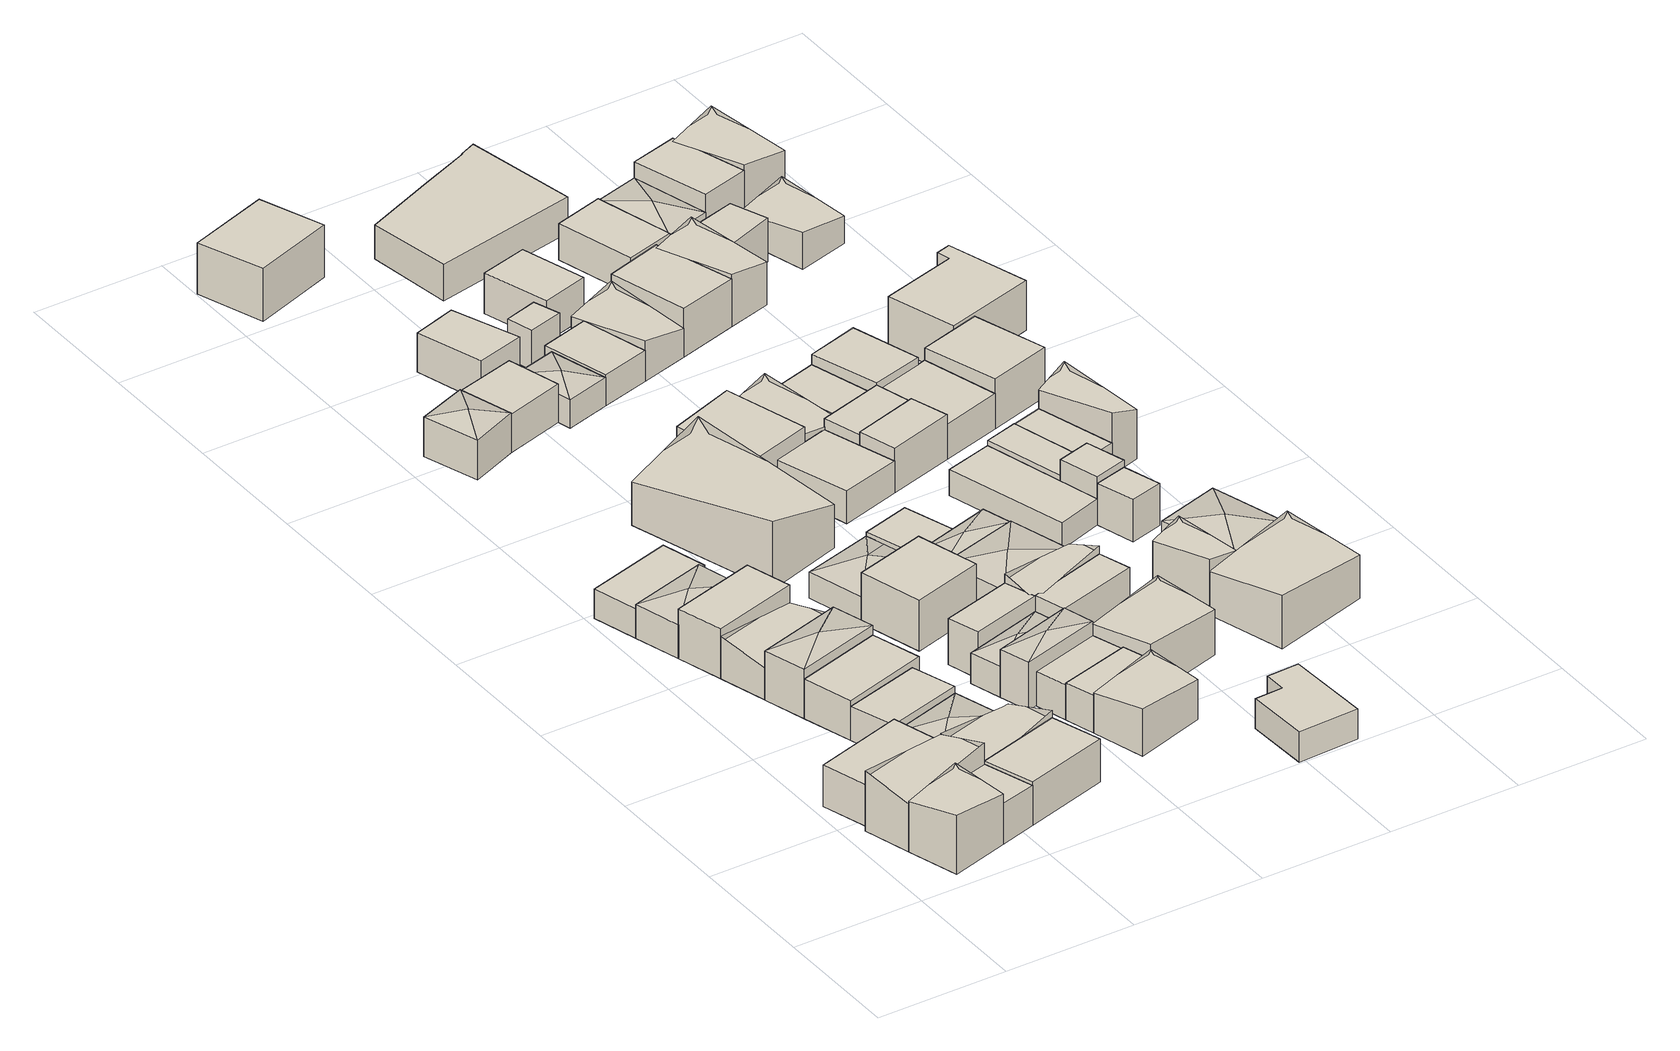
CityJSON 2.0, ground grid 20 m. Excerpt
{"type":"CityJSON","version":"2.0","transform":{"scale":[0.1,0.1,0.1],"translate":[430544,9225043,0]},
"CityObjects":{
"building1":{"type":"Building","attributes":{"Building Type":"Residential","Roof Shape":"gable","Roof Material":"Concrete Glazed Tile","Roof Material Code":1,"Roof Direction":"southwest","Building Height":7.9,"Roof Slope":34.1,"Footprint Area":77.27,"Solar PV Capacity Low":9.67,"Solar PV Capacity High":12.71,"Solar Annual Energy Low":13950,"Solar Annual Energy High":18385,"Suitable PV Area":57.76},"geometry":[{"type":"MultiSurface","lod":"2.2","boundaries":[[[0,1,2,3]],[[3,2,4,5]],[[2,1,6,4]],[[1,0,7,6]],[[0,3,5,7]],[[5,4,6,7]]]}]},
"building2":{"type":"Building","attributes":{"Building Type":"Residential","Roof Shape":"gable","Roof Material":"Asbestos Sheet","Roof Material Code":4,"Roof Direction":"southwest","Building Height":7.53,"Roof Slope":26.7,"Footprint Area":112.82,"Solar PV Capacity Low":14.13,"Solar PV Capacity High":18.55,"Solar Annual Energy Low":20370,"Solar Annual Energy High":26845,"Suitable PV Area":84.34},"geometry":[{"type":"MultiSurface","lod":"2.2","boundaries":[[[8,9,1,10]],[[10,1,11,12]],[[1,9,13,11]],[[9,8,14,13]],[[8,10,12,14]],[[12,11,13,14]]]}]},
"building3":{"type":"Building","attributes":{"Building Type":"Residential","Roof Shape":"flat","Roof Material":"Concrete Glazed Tile","Roof Material Code":1,"Roof Direction":"southwest","Building Height":6.53,"Roof Slope":14,"Footprint Area":114.09,"Solar PV Capacity Low":14.28,"Solar PV Capacity High":18.76,"Solar Annual Energy Low":20598,"Solar Annual Energy High":27147,"Suitable PV Area":85.28},"geometry":[{"type":"MultiSurface","lod":"2.2","boundaries":[[[8,15,16,17,18,19]],[[19,18,20,21]],[[18,17,22,20]],[[17,16,23,22]],[[16,15,24,23]],[[15,8,25,24]],[[8,19,21,25]],[[21,20,22,23,24,25]]]}]},
"building4":{"type":"Building","attributes":{"Building Type":"Residential","Roof Shape":"shed","Roof Material":"Concrete Glazed Tile","Roof Material Code":1,"Roof Direction":"southwest","Building Height":6.13,"Roof Slope":16,"Footprint Area":47.72,"Solar PV Capacity Low":5.97,"Solar PV Capacity High":7.85,"Solar Annual Energy Low":8615,"Solar Annual Energy High":11354,"Suitable PV Area":35.67},"geometry":[{"type":"MultiSurface","lod":"2.2","boundaries":[[[10,0,3,26]],[[26,3,27,28]],[[3,0,29,27]],[[0,10,30,29]],[[10,26,28,30]],[[28,27,29,30]]]}]},
"building5":{"type":"Building","attributes":{"Building Type":"Residential","Roof Shape":"hip","Roof Material":"Concrete Glazed Tile","Roof Material Code":1,"Roof Direction":"southwest","Building Height":4.42,"Roof Slope":23.8,"Footprint Area":98.95,"Solar PV Capacity Low":12.39,"Solar PV Capacity High":16.27,"Solar Annual Energy Low":17865,"Solar Annual Energy High":23545,"Suitable PV Area":73.97},"geometry":[{"type":"MultiSurface","lod":"2.2","boundaries":[[[31,16,8,32]],[[32,8,33,34]],[[8,16,35,33]],[[16,31,36,35]],[[31,32,34,36]],[[34,33,37]],[[33,35,37]],[[35,36,37]],[[36,34,37]]]}]},
"building6":{"type":"Building","attributes":{"Building Type":"Residential","Roof Shape":"shed","Roof Material":"Concrete Glazed Tile","Roof Material Code":1,"Roof Direction":"southwest","Building Height":5.22,"Roof Slope":13.8,"Footprint Area":90.07,"Solar PV Capacity Low":11.28,"Solar PV Capacity High":14.81,"Solar Annual Energy Low":16262,"Solar Annual Energy High":21432,"Suitable PV Area":67.33},"geometry":[{"type":"MultiSurface","lod":"2.2","boundaries":[[[38,39,40,41]],[[41,40,42,43]],[[40,39,44,42]],[[39,38,45,44]],[[38,41,43,45]],[[43,42,44,45]]]}]},
"building7":{"type":"Building","attributes":{"Building Type":"Residential","Roof Shape":"shed","Roof Material":"Concrete Glazed Tile","Roof Material Code":1,"Roof Direction":"southwest","Building Height":6.49,"Roof Slope":14.6,"Footprint Area":112.79,"Solar PV Capacity Low":14.12,"Solar PV Capacity High":18.55,"Solar Annual Energy Low":20363,"Solar Annual Energy High":26837,"Suitable PV Area":84.31},"geometry":[{"type":"MultiSurface","lod":"2.2","boundaries":[[[46,10,26,47]],[[47,26,48,49]],[[26,10,50,48]],[[10,46,51,50]],[[46,47,49,51]],[[49,48,50,51]]]}]},
"building8":{"type":"Building","attributes":{"Building Type":"Residential","Roof Shape":"gable","Roof Material":"Concrete Glazed Tile","Roof Material Code":1,"Roof Direction":"southwest","Building Height":5.32,"Roof Slope":33.9,"Footprint Area":102.26,"Solar PV Capacity Low":12.8,"Solar PV Capacity High":16.82,"Solar Annual Energy Low":18463,"Solar Annual Energy High":24333,"Suitable PV Area":76.44},"geometry":[{"type":"MultiSurface","lod":"2.2","boundaries":[[[10,46,52,32,8]],[[8,32,53,54]],[[32,52,55,53]],[[52,46,56,55]],[[46,10,57,56]],[[10,8,54,57]],[[54,53,55,56,57]]]}]},
"building9":{"type":"Building","attributes":{"Building Type":"Residential","Roof Shape":"hip","Roof Material":"Concrete Glazed Tile","Roof Material Code":1,"Roof Direction":"southwest","Building Height":5.32,"Roof Slope":29.3,"Footprint Area":92.13,"Solar PV Capacity Low":11.53,"Solar PV Capacity High":15.15,"Solar Annual Energy Low":16633,"Solar Annual Energy High":21921,"Suitable PV Area":68.86},"geometry":[{"type":"MultiSurface","lod":"2.2","boundaries":[[[58,59,60,61]],[[61,60,62,63]],[[60,59,64,62]],[[59,58,65,64]],[[58,61,63,65]],[[63,62,66]],[[62,64,66]],[[64,65,66]],[[65,63,66]]]}]},
"building10":{"type":"Building","attributes":{"Building Type":"Residential","Roof Shape":"flat","Roof Material":"Concrete Glazed Tile","Roof Material Code":1,"Roof Direction":"southwest","Building Height":6.17,"Roof Slope":5.5,"Footprint Area":109,"Solar PV Capacity Low":13.65,"Solar PV Capacity High":17.93,"Solar Annual Energy Low":19680,"Solar Annual Energy High":25936,"Suitable PV Area":81.48},"geometry":[{"type":"MultiSurface","lod":"2.2","boundaries":[[[67,68,40,69]],[[69,40,70,71]],[[40,68,72,70]],[[68,67,73,72]],[[67,69,71,73]],[[71,70,72,73]]]}]},
"building11":{"type":"Building","attributes":{"Building Type":"Residential","Roof Shape":"hip","Roof Material":"Concrete Glazed Tile","Roof Material Code":1,"Roof Direction":"southwest","Building Height":7.71,"Roof Slope":28.9,"Footprint Area":91.76,"Solar PV Capacity Low":11.49,"Solar PV Capacity High":15.09,"Solar Annual Energy Low":16567,"Solar Annual Energy High":21834,"Suitable PV Area":68.59},"geometry":[{"type":"MultiSurface","lod":"2.2","boundaries":[[[74,75,68,67]],[[67,68,76,77]],[[68,75,78,76]],[[75,74,79,78]],[[74,67,77,79]],[[77,76,80]],[[76,78,80]],[[78,79,80]],[[79,77,80]]]}]},
"building12":{"type":"Building","attributes":{"Building Type":"Residential","Roof Shape":"gable","Roof Material":"Concrete Glazed Tile","Roof Material Code":1,"Roof Direction":"southwest","Building Height":5.03,"Roof Slope":25.4,"Footprint Area":106.01,"Solar PV Capacity Low":13.27,"Solar PV Capacity High":17.43,"Solar Annual Energy Low":19139,"Solar Annual Energy High":25224,"Suitable PV Area":79.24},"geometry":[{"type":"MultiSurface","lod":"2.2","boundaries":[[[81,82,83,84]],[[84,83,85,86]],[[83,82,87,85]],[[82,81,88,87]],[[81,84,86,88]],[[86,85,87,88]]]}]},
"building13":{"type":"Building","attributes":{"Building Type":"Residential","Roof Shape":"flat","Roof Material":"Concrete Glazed Tile","Roof Material Code":1,"Roof Direction":"southwest","Building Height":7.77,"Roof Slope":6.1,"Footprint Area":99.64,"Solar PV Capacity Low":12.48,"Solar PV Capacity High":16.39,"Solar Annual Energy Low":17990,"Solar Annual Energy High":23709,"Suitable PV Area":74.48},"geometry":[{"type":"MultiSurface","lod":"2.2","boundaries":[[[81,89,60,82]],[[82,60,90,91]],[[60,89,92,90]],[[89,81,93,92]],[[81,82,91,93]],[[91,90,92,93]]]}]},
"building14":{"type":"Building","attributes":{"Building Type":"Residential","Roof Shape":"flat","Roof Material":"Concrete Glazed Tile","Roof Material Code":1,"Roof Direction":"southwest","Building Height":4.6,"Roof Slope":10.1,"Footprint Area":98.03,"Solar PV Capacity Low":12.27,"Solar PV Capacity High":16.12,"Solar Annual Energy Low":17699,"Solar Annual Energy High":23326,"Suitable PV Area":73.28},"geometry":[{"type":"MultiSurface","lod":"2.2","boundaries":[[[94,95,96,59]],[[59,96,97,98]],[[96,95,99,97]],[[95,94,100,99]],[[94,59,98,100]],[[98,97,99,100]]]}]},
"building15":{"type":"Building","attributes":{"Building Type":"Residential","Roof Shape":"hip","Roof Material":"Concrete Glazed Tile","Roof Material Code":1,"Roof Direction":"southwest","Building Height":6.16,"Roof Slope":25.4,"Footprint Area":69.12,"Solar PV Capacity Low":8.65,"Solar PV Capacity High":11.37,"Solar Annual Energy Low":12479,"Solar Annual Energy High":16446,"Suitable PV Area":51.66},"geometry":[{"type":"MultiSurface","lod":"2.2","boundaries":[[[101,102,103,104]],[[104,103,105,106]],[[103,102,107,105]],[[102,101,108,107]],[[101,104,106,108]],[[106,105,109]],[[105,107,109]],[[107,108,109]],[[108,106,109]]]}]},
"building16":{"type":"Building","attributes":{"Building Type":"Residential","Roof Shape":"hip","Roof Material":"Concrete Glazed Tile","Roof Material Code":1,"Roof Direction":"southwest","Building Height":7.52,"Roof Slope":22.9,"Footprint Area":62.82,"Solar PV Capacity Low":7.87,"Solar PV Capacity High":10.33,"Solar Annual Energy Low":11342,"Solar Annual Energy High":14948,"Suitable PV Area":46.96},"geometry":[{"type":"MultiSurface","lod":"2.2","boundaries":[[[110,111,112,113]],[[113,112,114,115]],[[112,111,116,114]],[[111,110,117,116]],[[110,113,115,117]],[[115,114,118]],[[114,116,118]],[[116,117,118]],[[117,115,118]]]}]},
"building17":{"type":"Building","attributes":{"Building Type":"Residential","Roof Shape":"hip","Roof Material":"Concrete Glazed Tile","Roof Material Code":1,"Roof Direction":"southwest","Building Height":4.77,"Roof Slope":26.4,"Footprint Area":64.38,"Solar PV Capacity Low":8.06,"Solar PV Capacity High":10.59,"Solar Annual Energy Low":11623,"Solar Annual Energy High":15319,"Suitable PV Area":48.12},"geometry":[{"type":"MultiSurface","lod":"2.2","boundaries":[[[119,120,111,110]],[[110,111,121,122]],[[111,120,123,121]],[[120,119,124,123]],[[119,110,122,124]],[[122,121,125]],[[121,123,125]],[[123,124,125]],[[124,122,125]]]}]},
"building18":{"type":"Building","attributes":{"Building Type":"Residential","Roof Shape":"gable","Roof Material":"Concrete Glazed Tile","Roof Material Code":1,"Roof Direction":"southwest","Building Height":6.77,"Roof Slope":32,"Footprint Area":308.81,"Solar PV Capacity Low":38.67,"Solar PV Capacity High":50.78,"Solar Annual Energy Low":55754,"Solar Annual Energy High":73479,"Suitable PV Area":230.84},"geometry":[{"type":"MultiSurface","lod":"2.2","boundaries":[[[126,127,128,129]],[[129,128,130,131]],[[128,127,132,130]],[[127,126,133,132]],[[126,129,131,133]],[[131,130,132,133]]]}]},
"building19":{"type":"Building","attributes":{"Building Type":"Residential","Roof Shape":"gable","Roof Material":"Concrete Glazed Tile","Roof Material Code":1,"Roof Direction":"southwest","Building Height":6.3,"Roof Slope":30.6,"Footprint Area":95.07,"Solar PV Capacity Low":11.9,"Solar PV Capacity High":15.63,"Solar Annual Energy Low":17164,"Solar Annual Energy High":22621,"Suitable PV Area":71.06},"geometry":[{"type":"MultiSurface","lod":"2.2","boundaries":[[[134,135,136,137]],[[137,136,138,139]],[[136,135,140,138]],[[135,134,141,140]],[[134,137,139,141]],[[139,138,140,141]]]}]},
"building20":{"type":"Building","attributes":{"Building Type":"Residential","Roof Shape":"shed","Roof Material":"Concrete Glazed Tile","Roof Material Code":1,"Roof Direction":"southwest","Building Height":5.73,"Roof Slope":14.6,"Footprint Area":53.56,"Solar PV Capacity Low":6.71,"Solar PV Capacity High":8.81,"Solar Annual Energy Low":9670,"Solar Annual Energy High":12745,"Suitable PV Area":40.04},"geometry":[{"type":"MultiSurface","lod":"2.2","boundaries":[[[142,143,135,134]],[[134,135,144,145]],[[135,143,146,144]],[[143,142,147,146]],[[142,134,145,147]],[[145,144,146,147]]]}]},
"building21":{"type":"Building","attributes":{"Building Type":"Residential","Roof Shape":"shed","Roof Material":"Concrete Glazed Tile","Roof Material Code":1,"Roof Direction":"southwest","Building Height":5.32,"Roof Slope":13.6,"Footprint Area":59.29,"Solar PV Capacity Low":7.42,"Solar PV Capacity High":9.75,"Solar Annual Energy Low":10705,"Solar Annual Energy High":14108,"Suitable PV Area":44.32},"geometry":[{"type":"MultiSurface","lod":"2.2","boundaries":[[[113,148,143,142]],[[142,143,149,150]],[[143,148,151,149]],[[148,113,152,151]],[[113,142,150,152]],[[150,149,151,152]]]}]},
"building22":{"type":"Building","attributes":{"Building Type":"Residential","Roof Shape":"shed","Roof Material":"Concrete Glazed Tile","Roof Material Code":1,"Roof Direction":"southwest","Building Height":7.07,"Roof Slope":18,"Footprint Area":58.71,"Solar PV Capacity Low":7.35,"Solar PV Capacity High":9.66,"Solar Annual Energy Low":10600,"Solar Annual Energy High":13970,"Suitable PV Area":43.89},"geometry":[{"type":"MultiSurface","lod":"2.2","boundaries":[[[119,153,154,155]],[[155,154,156,157]],[[154,153,158,156]],[[153,119,159,158]],[[119,155,157,159]],[[157,156,158,159]]]}]},
"building23":{"type":"Building","attributes":{"Building Type":"Residential","Roof Shape":"flat","Roof Material":"Concrete Glazed Tile","Roof Material Code":1,"Roof Direction":"southwest","Building Height":7.92,"Roof Slope":14.5,"Footprint Area":114.4,"Solar PV Capacity Low":14.32,"Solar PV Capacity High":18.81,"Solar Annual Energy Low":20654,"Solar Annual Energy High":27220,"Suitable PV Area":85.51},"geometry":[{"type":"MultiSurface","lod":"2.2","boundaries":[[[160,161,162,163]],[[163,162,164,165]],[[162,161,166,164]],[[161,160,167,166]],[[160,163,165,167]],[[165,164,166,167]]]}]},
"building24":{"type":"Building","attributes":{"Building Type":"Residential","Roof Shape":"hip","Roof Material":"Concrete Glazed Tile","Roof Material Code":1,"Roof Direction":"southwest","Building Height":4.1,"Roof Slope":25.5,"Footprint Area":101.68,"Solar PV Capacity Low":12.73,"Solar PV Capacity High":16.72,"Solar Annual Energy Low":18357,"Solar Annual Energy High":24193,"Suitable PV Area":76},"geometry":[{"type":"MultiSurface","lod":"2.2","boundaries":[[[168,169,170,161,160]],[[160,161,171,172]],[[161,170,173,171]],[[170,169,174,173]],[[169,168,175,174]],[[168,160,172,175]],[[172,171,176]],[[171,173,176]],[[173,174,176]],[[174,175,176]],[[175,172,176]]]}]},
"building25":{"type":"Building","attributes":{"Building Type":"Residential","Roof Shape":"flat","Roof Material":"Clay Tile Shingle","Roof Material Code":3,"Roof Direction":"southwest","Building Height":6.04,"Roof Slope":12.1,"Footprint Area":82.44,"Solar PV Capacity Low":10.32,"Solar PV Capacity High":13.56,"Solar Annual Energy Low":14884,"Solar Annual Energy High":19616,"Suitable PV Area":61.62},"geometry":[{"type":"MultiSurface","lod":"2.2","boundaries":[[[177,101,104,178]],[[178,104,179,180]],[[104,101,181,179]],[[101,177,182,181]],[[177,178,180,182]],[[180,179,181,182]]]}]},
"building26":{"type":"Building","attributes":{"Building Type":"Residential","Roof Shape":"shed","Roof Material":"Concrete Glazed Tile","Roof Material Code":1,"Roof Direction":"southwest","Building Height":7.86,"Roof Slope":16.1,"Footprint Area":142.01,"Solar PV Capacity Low":17.78,"Solar PV Capacity High":23.35,"Solar Annual Energy Low":25639,"Solar Annual Energy High":33790,"Suitable PV Area":106.15},"geometry":[{"type":"MultiSurface","lod":"2.2","boundaries":[[[183,184,185,186]],[[186,185,187,188]],[[185,184,189,187]],[[184,183,190,189]],[[183,186,188,190]],[[188,187,189,190]]]}]},
"building27":{"type":"Building","attributes":{"Building Type":"Residential","Roof Shape":"shed","Roof Material":"Concrete Glazed Tile","Roof Material Code":1,"Roof Direction":"southwest","Building Height":6.06,"Roof Slope":18.7,"Footprint Area":80.48,"Solar PV Capacity Low":10.08,"Solar PV Capacity High":13.23,"Solar Annual Energy Low":14530,"Solar Annual Energy High":19149,"Suitable PV Area":60.16},"geometry":[{"type":"MultiSurface","lod":"2.2","boundaries":[[[191,192,193,194]],[[194,193,195,196]],[[193,192,197,195]],[[192,191,198,197]],[[191,194,196,198]],[[196,195,197,198]]]}]},
"building28":{"type":"Building","attributes":{"Building Type":"Residential","Roof Shape":"hip","Roof Material":"Concrete Glazed Tile","Roof Material Code":1,"Roof Direction":"southwest","Building Height":4.38,"Roof Slope":24.8,"Footprint Area":65.78,"Solar PV Capacity Low":8.24,"Solar PV Capacity High":10.82,"Solar Annual Energy Low":11876,"Solar Annual Energy High":15651,"Suitable PV Area":49.17},"geometry":[{"type":"MultiSurface","lod":"2.2","boundaries":[[[199,200,201,202]],[[202,201,203,204]],[[201,200,205,203]],[[200,199,206,205]],[[199,202,204,206]],[[204,203,207]],[[203,205,207]],[[205,206,207]],[[206,204,207]]]}]},
"building29":{"type":"Building","attributes":{"Building Type":"Residential","Roof Shape":"shed","Roof Material":"Concrete Glazed Tile","Roof Material Code":1,"Roof Direction":"southwest","Building Height":4.69,"Roof Slope":13.9,"Footprint Area":68.84,"Solar PV Capacity Low":8.62,"Solar PV Capacity High":11.32,"Solar Annual Energy Low":12429,"Solar Annual Energy High":16380,"Suitable PV Area":51.46},"geometry":[{"type":"MultiSurface","lod":"2.2","boundaries":[[[208,169,160,209]],[[209,160,210,211]],[[160,169,212,210]],[[169,208,213,212]],[[208,209,211,213]],[[211,210,212,213]]]}]},
"building30":{"type":"Building","attributes":{"Building Type":"Residential","Roof Shape":"flat","Roof Material":"Concrete Glazed Tile","Roof Material Code":1,"Roof Direction":"southwest","Building Height":7.1,"Roof Slope":5.4,"Footprint Area":142.02,"Solar PV Capacity Low":17.78,"Solar PV Capacity High":23.35,"Solar Annual Energy Low":25640,"Solar Annual Energy High":33792,"Suitable PV Area":106.16},"geometry":[{"type":"MultiSurface","lod":"2.2","boundaries":[[[214,215,216,217]],[[217,216,218,219]],[[216,215,220,218]],[[215,214,221,220]],[[214,217,219,221]],[[219,218,220,221]]]}]},
"building31":{"type":"Building","attributes":{"Building Type":"Residential","Roof Shape":"gable","Roof Material":"Concrete Glazed Tile","Roof Material Code":1,"Roof Direction":"southwest","Building Height":7.06,"Roof Slope":26.1,"Footprint Area":128.16,"Solar PV Capacity Low":16.05,"Solar PV Capacity High":21.08,"Solar Annual Energy Low":23138,"Solar Annual Energy High":30494,"Suitable PV Area":95.8},"geometry":[{"type":"MultiSurface","lod":"2.2","boundaries":[[[222,113,134,223]],[[223,134,224,225]],[[134,113,226,224]],[[113,222,227,226]],[[222,223,225,227]],[[225,224,226,227]]]}]},
"building32":{"type":"Building","attributes":{"Building Type":"Residential","Roof Shape":"flat","Roof Material":"Concrete Glazed Tile","Roof Material Code":1,"Roof Direction":"southwest","Building Height":7.29,"Roof Slope":14.3,"Footprint Area":65.36,"Solar PV Capacity Low":8.18,"Solar PV Capacity High":10.75,"Solar Annual Energy Low":11800,"Solar Annual Energy High":15551,"Suitable PV Area":48.85},"geometry":[{"type":"MultiSurface","lod":"2.2","boundaries":[[[228,119,110,229]],[[229,110,230,231]],[[110,119,232,230]],[[119,228,233,232]],[[228,229,231,233]],[[231,230,232,233]]]}]},
"building33":{"type":"Building","attributes":{"Building Type":"Residential","Roof Shape":"gable","Roof Material":"Concrete Glazed Tile","Roof Material Code":1,"Roof Direction":"southwest","Building Height":6.63,"Roof Slope":29.5,"Footprint Area":66.62,"Solar PV Capacity Low":8.34,"Solar PV Capacity High":10.96,"Solar Annual Energy Low":12028,"Solar Annual Energy High":15852,"Suitable PV Area":49.8},"geometry":[{"type":"MultiSurface","lod":"2.2","boundaries":[[[234,153,119,228]],[[228,119,235,236]],[[119,153,237,235]],[[153,234,238,237]],[[234,228,236,238]],[[236,235,237,238]]]}]},
"building34":{"type":"Building","attributes":{"Building Type":"Residential","Roof Shape":"flat","Roof Material":"Concrete Glazed Tile","Roof Material Code":1,"Roof Direction":"west","Building Height":4.72,"Roof Slope":7.7,"Footprint Area":108.74,"Solar PV Capacity Low":13.61,"Solar PV Capacity High":17.88,"Solar Annual Energy Low":19632,"Solar Annual Energy High":25874,"Suitable PV Area":81.28},"geometry":[{"type":"MultiSurface","lod":"2.2","boundaries":[[[239,240,241,242,243,244]],[[244,243,245,246]],[[243,242,247,245]],[[242,241,248,247]],[[241,240,249,248]],[[240,239,250,249]],[[239,244,246,250]],[[246,245,247,248,249,250]]]}]},
"building35":{"type":"Building","attributes":{"Building Type":"Residential","Roof Shape":"hip","Roof Material":"Concrete Glazed Tile","Roof Material Code":1,"Roof Direction":"southwest","Building Height":5.83,"Roof Slope":20.6,"Footprint Area":134.73,"Solar PV Capacity Low":16.87,"Solar PV Capacity High":22.16,"Solar Annual Energy Low":24325,"Solar Annual Energy High":32059,"Suitable PV Area":100.71},"geometry":[{"type":"MultiSurface","lod":"2.2","boundaries":[[[251,252,153,253]],[[253,153,254,255]],[[153,252,256,254]],[[252,251,257,256]],[[251,253,255,257]],[[255,254,258]],[[254,256,258]],[[256,257,258]],[[257,255,258]]]}]},
"building36":{"type":"Building","attributes":{"Building Type":"Residential","Roof Shape":"hip","Roof Material":"Concrete Glazed Tile","Roof Material Code":1,"Roof Direction":"southwest","Building Height":5.64,"Roof Slope":22,"Footprint Area":60.04,"Solar PV Capacity Low":7.52,"Solar PV Capacity High":9.87,"Solar Annual Energy Low":10840,"Solar Annual Energy High":14286,"Suitable PV Area":44.88},"geometry":[{"type":"MultiSurface","lod":"2.2","boundaries":[[[259,160,252,251]],[[251,252,260,261]],[[252,160,262,260]],[[160,259,263,262]],[[259,251,261,263]],[[261,260,264]],[[260,262,264]],[[262,263,264]],[[263,261,264]]]}]},
"building37":{"type":"Building","attributes":{"Building Type":"Residential","Roof Shape":"flat","Roof Material":"Concrete Glazed Tile","Roof Material Code":1,"Roof Direction":"southwest","Building Height":6.25,"Roof Slope":13.3,"Footprint Area":22.66,"Solar PV Capacity Low":2.84,"Solar PV Capacity High":3.73,"Solar Annual Energy Low":4090,"Solar Annual Energy High":5391,"Suitable PV Area":16.94},"geometry":[{"type":"MultiSurface","lod":"2.2","boundaries":[[[265,266,267,268]],[[268,267,269,270]],[[267,266,271,269]],[[266,265,272,271]],[[265,268,270,272]],[[270,269,271,272]]]}]},
"building38":{"type":"Building","attributes":{"Building Type":"Residential","Roof Shape":"shed","Roof Material":"Concrete Glazed Tile","Roof Material Code":1,"Roof Direction":"southwest","Building Height":4.7,"Roof Slope":16.9,"Footprint Area":116.37,"Solar PV Capacity Low":14.57,"Solar PV Capacity High":19.14,"Solar Annual Energy Low":21010,"Solar Annual Energy High":27689,"Suitable PV Area":86.99},"geometry":[{"type":"MultiSurface","lod":"2.2","boundaries":[[[273,274,275,276]],[[276,275,277,278]],[[275,274,279,277]],[[274,273,280,279]],[[273,276,278,280]],[[278,277,279,280]]]}]},
"building39":{"type":"Building","attributes":{"Building Type":"Residential","Roof Shape":"flat","Roof Material":"Concrete Glazed Tile","Roof Material Code":1,"Roof Direction":"southwest","Building Height":4.82,"Roof Slope":7,"Footprint Area":82.63,"Solar PV Capacity Low":10.35,"Solar PV Capacity High":13.59,"Solar Annual Energy Low":14918,"Solar Annual Energy High":19661,"Suitable PV Area":61.76},"geometry":[{"type":"MultiSurface","lod":"2.2","boundaries":[[[281,282,202,283]],[[283,202,284,285]],[[202,282,286,284]],[[282,281,287,286]],[[281,283,285,287]],[[285,284,286,287]]]}]},
"building40":{"type":"Building","attributes":{"Building Type":"Residential","Roof Shape":"gable","Roof Material":"Concrete Glazed Tile","Roof Material Code":1,"Roof Direction":"southwest","Building Height":4.34,"Roof Slope":26.9,"Footprint Area":98.94,"Solar PV Capacity Low":12.39,"Solar PV Capacity High":16.27,"Solar Annual Energy Low":17863,"Solar Annual Energy High":23542,"Suitable PV Area":73.96},"geometry":[{"type":"MultiSurface","lod":"2.2","boundaries":[[[214,217,288,289]],[[289,288,290,291]],[[288,217,292,290]],[[217,214,293,292]],[[214,289,291,293]],[[291,290,292,293]]]}]},
"building41":{"type":"Building","attributes":{"Building Type":"Residential","Roof Shape":"flat","Roof Material":"Concrete Glazed Tile","Roof Material Code":1,"Roof Direction":"southwest","Building Height":6.4,"Roof Slope":8.4,"Footprint Area":77.04,"Solar PV Capacity Low":9.65,"Solar PV Capacity High":12.67,"Solar Annual Energy Low":13908,"Solar Annual Energy High":18330,"Suitable PV Area":57.58},"geometry":[{"type":"MultiSurface","lod":"2.2","boundaries":[[[294,295,296,297]],[[297,296,298,299]],[[296,295,300,298]],[[295,294,301,300]],[[294,297,299,301]],[[299,298,300,301]]]}]},
"building42":{"type":"Building","attributes":{"Building Type":"Residential","Roof Shape":"gable","Roof Material":"Concrete Glazed Tile","Roof Material Code":1,"Roof Direction":"southwest","Building Height":4.51,"Roof Slope":30.3,"Footprint Area":98.81,"Solar PV Capacity Low":12.37,"Solar PV Capacity High":16.25,"Solar Annual Energy Low":17840,"Solar Annual Energy High":23512,"Suitable PV Area":73.86},"geometry":[{"type":"MultiSurface","lod":"2.2","boundaries":[[[302,303,283,304]],[[304,283,305,306]],[[283,303,307,305]],[[303,302,308,307]],[[302,304,306,308]],[[306,305,307,308]]]}]},
"building43":{"type":"Building","attributes":{"Building Type":"Residential","Roof Shape":"shed","Roof Material":"Concrete Glazed Tile","Roof Material Code":1,"Roof Direction":"southwest","Building Height":6.87,"Roof Slope":11.5,"Footprint Area":64.68,"Solar PV Capacity Low":8.1,"Solar PV Capacity High":10.64,"Solar Annual Energy Low":11677,"Solar Annual Energy High":15389,"Suitable PV Area":48.35},"geometry":[{"type":"MultiSurface","lod":"2.2","boundaries":[[[309,310,276,311]],[[311,276,312,313]],[[276,310,314,312]],[[310,309,315,314]],[[309,311,313,315]],[[313,312,314,315]]]}]},
"building44":{"type":"Building","attributes":{"Building Type":"Residential","Roof Shape":"flat","Roof Material":"Concrete Glazed Tile","Roof Material Code":1,"Roof Direction":"southwest","Building Height":6.42,"Roof Slope":7.9,"Footprint Area":63.07,"Solar PV Capacity Low":7.9,"Solar PV Capacity High":10.37,"Solar Annual Energy Low":11388,"Solar Annual Energy High":15008,"Suitable PV Area":47.15},"geometry":[{"type":"MultiSurface","lod":"2.2","boundaries":[[[316,273,310,309]],[[309,310,317,318]],[[310,273,319,317]],[[273,316,320,319]],[[316,309,318,320]],[[318,317,319,320]]]}]},
"building45":{"type":"Building","attributes":{"Building Type":"Residential","Roof Shape":"gable","Roof Material":"Concrete Glazed Tile","Roof Material Code":1,"Roof Direction":"southwest","Building Height":7.35,"Roof Slope":28.1,"Footprint Area":51.3,"Solar PV Capacity Low":6.42,"Solar PV Capacity High":8.44,"Solar Annual Energy Low":9261,"Solar Annual Energy High":12205,"Suitable PV Area":38.34},"geometry":[{"type":"MultiSurface","lod":"2.2","boundaries":[[[321,322,323,324]],[[324,323,325,326]],[[323,322,327,325]],[[322,321,328,327]],[[321,324,326,328]],[[326,325,327,328]]]}]},
"building46":{"type":"Building","attributes":{"Building Type":"Residential","Roof Shape":"flat","Roof Material":"Concrete Glazed Tile","Roof Material Code":1,"Roof Direction":"southwest","Building Height":4.84,"Roof Slope":14.8,"Footprint Area":78.8,"Solar PV Capacity Low":9.87,"Solar PV Capacity High":12.96,"Solar Annual Energy Low":14226,"Solar Annual Energy High":18749,"Suitable PV Area":58.9},"geometry":[{"type":"MultiSurface","lod":"2.2","boundaries":[[[329,330,288,316]],[[316,288,331,332]],[[288,330,333,331]],[[330,329,334,333]],[[329,316,332,334]],[[332,331,333,334]]]}]},
"building47":{"type":"Building","attributes":{"Building Type":"Residential","Roof Shape":"flat","Roof Material":"Concrete Glazed Tile","Roof Material Code":1,"Roof Direction":"southwest","Building Height":4.15,"Roof Slope":10,"Footprint Area":144.26,"Solar PV Capacity Low":18.06,"Solar PV Capacity High":23.72,"Solar Annual Energy Low":26044,"Solar Annual Energy High":34324,"Suitable PV Area":107.83},"geometry":[{"type":"MultiSurface","lod":"2.2","boundaries":[[[335,336,337,338]],[[338,337,339,340]],[[337,336,341,339]],[[336,335,342,341]],[[335,338,340,342]],[[340,339,341,342]]]}]},
"building48":{"type":"Building","attributes":{"Building Type":"Residential","Roof Shape":"shed","Roof Material":"Concrete Glazed Tile","Roof Material Code":1,"Roof Direction":"southwest","Building Height":5.08,"Roof Slope":15.1,"Footprint Area":358.54,"Solar PV Capacity Low":44.89,"Solar PV Capacity High":58.96,"Solar Annual Energy Low":64733,"Solar Annual Energy High":85312,"Suitable PV Area":268.01},"geometry":[{"type":"MultiSurface","lod":"2.2","boundaries":[[[343,344,345,346,347,348,349]],[[349,348,350,351]],[[348,347,352,350]],[[347,346,353,352]],[[346,345,354,353]],[[345,344,355,354]],[[344,343,356,355]],[[343,349,351,356]],[[351,350,352,353,354,355,356]]]}]},
"building49":{"type":"Building","attributes":{"Building Type":"Residential","Roof Shape":"gable","Roof Material":"Clay Tile Shingle","Roof Material Code":3,"Roof Direction":"southwest","Building Height":6.77,"Roof Slope":30.7,"Footprint Area":193.22,"Solar PV Capacity Low":24.19,"Solar PV Capacity High":31.78,"Solar Annual Energy Low":34885,"Solar Annual Energy High":45976,"Suitable PV Area":144.43},"geometry":[{"type":"MultiSurface","lod":"2.2","boundaries":[[[357,323,358,359]],[[359,358,360,361]],[[358,323,362,360]],[[323,357,363,362]],[[357,359,361,363]],[[361,360,362,363]]]}]},
"building50":{"type":"Building","attributes":{"Building Type":"Residential","Roof Shape":"shed","Roof Material":"Concrete Glazed Tile","Roof Material Code":1,"Roof Direction":"southwest","Building Height":7.2,"Roof Slope":18.1,"Footprint Area":120.71,"Solar PV Capacity Low":15.11,"Solar PV Capacity High":19.85,"Solar Annual Energy Low":21794,"Solar Annual Energy High":28722,"Suitable PV Area":90.23},"geometry":[{"type":"MultiSurface","lod":"2.2","boundaries":[[[364,302,304,365]],[[365,304,366,367]],[[304,302,368,366]],[[302,364,369,368]],[[364,365,367,369]],[[367,366,368,369]]]}]},
"building51":{"type":"Building","attributes":{"Building Type":"Residential","Roof Shape":"shed","Roof Material":"Concrete Glazed Tile","Roof Material Code":1,"Roof Direction":"southwest","Building Height":6.45,"Roof Slope":17.7,"Footprint Area":32.46,"Solar PV Capacity Low":4.06,"Solar PV Capacity High":5.34,"Solar Annual Energy Low":5860,"Solar Annual Energy High":7723,"Suitable PV Area":24.26},"geometry":[{"type":"MultiSurface","lod":"2.2","boundaries":[[[370,338,371,372]],[[372,371,373,374]],[[371,338,375,373]],[[338,370,376,375]],[[370,372,374,376]],[[374,373,375,376]]]}]},
"building52":{"type":"Building","attributes":{"Building Type":"Residential","Roof Shape":"shed","Roof Material":"Concrete Glazed Tile","Roof Material Code":1,"Roof Direction":"southwest","Building Height":7.37,"Roof Slope":13.9,"Footprint Area":33.45,"Solar PV Capacity Low":4.19,"Solar PV Capacity High":5.5,"Solar Annual Energy Low":6039,"Solar Annual Energy High":7959,"Suitable PV Area":25},"geometry":[{"type":"MultiSurface","lod":"2.2","boundaries":[[[377,378,338,370]],[[370,338,379,380]],[[338,378,381,379]],[[378,377,382,381]],[[377,370,380,382]],[[380,379,381,382]]]}]},
"building53":{"type":"Building","attributes":{"Building Type":"Residential","Roof Shape":"flat","Roof Material":"Concrete Glazed Tile","Roof Material Code":1,"Roof Direction":"southwest","Building Height":4.91,"Roof Slope":8.4,"Footprint Area":66.12,"Solar PV Capacity Low":8.28,"Solar PV Capacity High":10.87,"Solar Annual Energy Low":11938,"Solar Annual Energy High":15733,"Suitable PV Area":49.43},"geometry":[{"type":"MultiSurface","lod":"2.2","boundaries":[[[383,335,378,377]],[[377,378,384,385]],[[378,335,386,384]],[[335,383,387,386]],[[383,377,385,387]],[[385,384,386,387]]]}]},
"building54":{"type":"Building","attributes":{"Building Type":"Residential","Roof Shape":"hip","Roof Material":"Concrete Glazed Tile","Roof Material Code":1,"Roof Direction":"southwest","Building Height":6.65,"Roof Slope":23.2,"Footprint Area":131.96,"Solar PV Capacity Low":16.52,"Solar PV Capacity High":21.7,"Solar Annual Energy Low":23824,"Solar Annual Energy High":31399,"Suitable PV Area":98.64},"geometry":[{"type":"MultiSurface","lod":"2.2","boundaries":[[[388,389,324,357]],[[357,324,390,391]],[[324,389,392,390]],[[389,388,393,392]],[[388,357,391,393]],[[391,390,394]],[[390,392,394]],[[392,393,394]],[[393,391,394]]]}]},
"building55":{"type":"Building","attributes":{"Building Type":"Residential","Roof Shape":"shed","Roof Material":"Concrete Glazed Tile","Roof Material Code":1,"Roof Direction":"southwest","Building Height":6.4,"Roof Slope":13.1,"Footprint Area":92.42,"Solar PV Capacity Low":11.57,"Solar PV Capacity High":15.2,"Solar Annual Energy Low":16685,"Solar Annual Energy High":21990,"Suitable PV Area":69.08},"geometry":[{"type":"MultiSurface","lod":"2.2","boundaries":[[[395,329,316,396]],[[396,316,397,398]],[[316,329,399,397]],[[329,395,400,399]],[[395,396,398,400]],[[398,397,399,400]]]}]},
"building56":{"type":"Building","attributes":{"Building Type":"Residential","Roof Shape":"flat","Roof Material":"Concrete Glazed Tile","Roof Material Code":1,"Roof Direction":"southwest","Building Height":5.5,"Roof Slope":14.7,"Footprint Area":116.1,"Solar PV Capacity Low":14.54,"Solar PV Capacity High":19.09,"Solar Annual Energy Low":20961,"Solar Annual Energy High":27625,"Suitable PV Area":86.79},"geometry":[{"type":"MultiSurface","lod":"2.2","boundaries":[[[401,316,311,402]],[[402,311,403,404]],[[311,316,405,403]],[[316,401,406,405]],[[401,402,404,406]],[[404,403,405,406]]]}]},
"building57":{"type":"Building","attributes":{"Building Type":"Residential","Roof Shape":"flat","Roof Material":"Concrete Glazed Tile","Roof Material Code":1,"Roof Direction":"southwest","Building Height":5.66,"Roof Slope":14.2,"Footprint Area":96.71,"Solar PV Capacity Low":12.11,"Solar PV Capacity High":15.9,"Solar Annual Energy Low":17460,"Solar Annual Energy High":23011,"Suitable PV Area":72.29},"geometry":[{"type":"MultiSurface","lod":"2.2","boundaries":[[[407,408,409,410]],[[410,409,411,412]],[[409,408,413,411]],[[408,407,414,413]],[[407,410,412,414]],[[412,411,413,414]]]}]},
"building58":{"type":"Building","attributes":{"Building Type":"Residential","Roof Shape":"shed","Roof Material":"Concrete Glazed Tile","Roof Material Code":1,"Roof Direction":"southwest","Building Height":4.81,"Roof Slope":12.3,"Footprint Area":61.75,"Solar PV Capacity Low":7.73,"Solar PV Capacity High":10.15,"Solar Annual Energy Low":11148,"Solar Annual Energy High":14693,"Suitable PV Area":46.16},"geometry":[{"type":"MultiSurface","lod":"2.2","boundaries":[[[415,383,377,416]],[[416,377,417,418]],[[377,383,419,417]],[[383,415,420,419]],[[415,416,418,420]],[[418,417,419,420]]]}]},
"building59":{"type":"Building","attributes":{"Building Type":"Residential","Roof Shape":"gable","Roof Material":"Concrete Glazed Tile","Roof Material Code":1,"Roof Direction":"southwest","Building Height":6.68,"Roof Slope":26.1,"Footprint Area":86.86,"Solar PV Capacity Low":10.88,"Solar PV Capacity High":14.28,"Solar Annual Energy Low":15682,"Solar Annual Energy High":20667,"Suitable PV Area":64.93},"geometry":[{"type":"MultiSurface","lod":"2.2","boundaries":[[[421,364,365,422]],[[422,365,423,424]],[[365,364,425,423]],[[364,421,426,425]],[[421,422,424,426]],[[424,423,425,426]]]}]},
"building60":{"type":"Building","attributes":{"Building Type":"Residential","Roof Shape":"gable","Roof Material":"Concrete Glazed Tile","Roof Material Code":1,"Roof Direction":"southwest","Building Height":7.72,"Roof Slope":34,"Footprint Area":63.45,"Solar PV Capacity Low":7.94,"Solar PV Capacity High":10.43,"Solar Annual Energy Low":11455,"Solar Annual Energy High":15097,"Suitable PV Area":47.43},"geometry":[{"type":"MultiSurface","lod":"2.2","boundaries":[[[427,415,416,428]],[[428,416,429,430]],[[416,415,431,429]],[[415,427,432,431]],[[427,428,430,432]],[[430,429,431,432]]]}]},
"building61":{"type":"Building","attributes":{"Building Type":"Residential","Roof Shape":"shed","Roof Material":"Concrete Glazed Tile","Roof Material Code":1,"Roof Direction":"southwest","Building Height":7.36,"Roof Slope":19.1,"Footprint Area":121.39,"Solar PV Capacity Low":15.2,"Solar PV Capacity High":19.96,"Solar Annual Energy Low":21917,"Solar Annual Energy High":28884,"Suitable PV Area":90.74},"geometry":[{"type":"MultiSurface","lod":"2.2","boundaries":[[[433,401,402,434]],[[434,402,435,436]],[[402,401,437,435]],[[401,433,438,437]],[[433,434,436,438]],[[436,435,437,438]]]}]},
"building62":{"type":"Building","attributes":{"Building Type":"Residential","Roof Shape":"hip","Roof Material":"Concrete Glazed Tile","Roof Material Code":1,"Roof Direction":"southwest","Building Height":5.38,"Roof Slope":23.2,"Footprint Area":88.87,"Solar PV Capacity Low":11.13,"Solar PV Capacity High":14.61,"Solar Annual Energy Low":16045,"Solar Annual Energy High":21146,"Suitable PV Area":66.43},"geometry":[{"type":"MultiSurface","lod":"2.2","boundaries":[[[439,407,410,440]],[[440,410,441,442]],[[410,407,443,441]],[[407,439,444,443]],[[439,440,442,444]],[[442,441,445]],[[441,443,445]],[[443,444,445]],[[444,442,445]]]}]},
"building63":{"type":"Building","attributes":{"Building Type":"Residential","Roof Shape":"shed","Roof Material":"Concrete Glazed Tile","Roof Material Code":1,"Roof Direction":"southwest","Building Height":6.7,"Roof Slope":15.2,"Footprint Area":50.12,"Solar PV Capacity Low":6.27,"Solar PV Capacity High":8.24,"Solar Annual Energy Low":9048,"Solar Annual Energy High":11925,"Suitable PV Area":37.46},"geometry":[{"type":"MultiSurface","lod":"2.2","boundaries":[[[446,447,448,421]],[[421,448,449,450]],[[448,447,451,449]],[[447,446,452,451]],[[446,421,450,452]],[[450,449,451,452]]]}]},
"building64":{"type":"Building","attributes":{"Building Type":"Residential","Roof Shape":"shed","Roof Material":"Concrete Glazed Tile","Roof Material Code":1,"Roof Direction":"southwest","Building Height":7.86,"Roof Slope":19.1,"Footprint Area":93.58,"Solar PV Capacity Low":11.72,"Solar PV Capacity High":15.39,"Solar Annual Energy Low":16896,"Solar Annual Energy High":22267,"Suitable PV Area":69.95},"geometry":[{"type":"MultiSurface","lod":"2.2","boundaries":[[[453,439,440,454]],[[454,440,455,456]],[[440,439,457,455]],[[439,453,458,457]],[[453,454,456,458]],[[456,455,457,458]]]}]},
"building65":{"type":"Building","attributes":{"Building Type":"Residential","Roof Shape":"shed","Roof Material":"Concrete Glazed Tile","Roof Material Code":1,"Roof Direction":"southwest","Building Height":7.55,"Roof Slope":11.9,"Footprint Area":166.71,"Solar PV Capacity Low":20.87,"Solar PV Capacity High":27.42,"Solar Annual Energy Low":30098,"Solar Annual Energy High":39667,"Suitable PV Area":124.61},"geometry":[{"type":"MultiSurface","lod":"2.2","boundaries":[[[459,460,461,462,463,464]],[[464,463,465,466]],[[463,462,467,465]],[[462,461,468,467]],[[461,460,469,468]],[[460,459,470,469]],[[459,464,466,470]],[[466,465,467,468,469,470]]]}]},
"building66":{"type":"Building","attributes":{"Building Type":"Residential","Roof Shape":"gable","Roof Material":"Concrete Glazed Tile","Roof Material Code":1,"Roof Direction":"southwest","Building Height":4.32,"Roof Slope":29.5,"Footprint Area":88.34,"Solar PV Capacity Low":11.06,"Solar PV Capacity High":14.53,"Solar Annual Energy Low":15949,"Solar Annual Energy High":21019,"Suitable PV Area":66.03},"geometry":[{"type":"MultiSurface","lod":"2.2","boundaries":[[[471,472,473,474]],[[474,473,475,476]],[[473,472,477,475]],[[472,471,478,477]],[[471,474,476,478]],[[476,475,477,478]]]}]},
"building67":{"type":"Building","attributes":{"Building Type":"Residential","Roof Shape":"gable","Roof Material":"Concrete Glazed Tile","Roof Material Code":1,"Roof Direction":"southwest","Building Height":7.43,"Roof Slope":29.1,"Footprint Area":95.15,"Solar PV Capacity Low":11.91,"Solar PV Capacity High":15.65,"Solar Annual Energy Low":17178,"Solar Annual Energy High":22639,"Suitable PV Area":71.12},"geometry":[{"type":"MultiSurface","lod":"2.2","boundaries":[[[479,453,454,480]],[[480,454,481,482]],[[454,453,483,481]],[[453,479,484,483]],[[479,480,482,484]],[[482,481,483,484]]]}]}
},
"vertices":[
[140,132,0],[50,106,0],[73,27,0],[163,53,0],[73,27,92],[163,53,79],[50,106,79],[140,132,92],
[175,220,0],[30,178,0],[196,148,0],[50,106,75],[196,148,94],[30,178,94],[175,220,75],
[163,262,0],[153,297,0],[16,257,0],[39,180,0],[154,213,0],[39,180,65],[154,213,65],[16,257,65],[153,297,65],[163,262,65],[175,220,65],
[219,69,0],[163,53,64],[219,69,63],[140,132,62],[196,148,61],
[271,331,0],[294,254,0],[175,220,44],[294,254,44],[153,297,44],[271,331,44],[223,275,54],
[271,332,0],[251,402,0],[132,368,0],[153,298,0],[132,368,53],[153,298,55],[251,402,52],[271,332,54],
[327,186,0],[350,107,0],[219,69,68],[350,107,67],[196,148,66],[327,186,65],
[307,260,0],[294,254,56],[175,220,77],[307,260,53],[327,186,76],[196,148,53],
[152,758,0],[31,724,0],[51,653,0],[171,687,0],[51,653,53],[171,687,53],[31,724,53],[152,758,53],[101,705,63],
[242,482,0],[110,444,0],[264,406,0],[132,368,62],[264,406,62],[110,444,62],[242,482,62],
[223,547,0],[91,509,0],[110,444,77],[242,482,77],[91,509,77],[223,547,77],[167,495,87],
[203,620,0],[71,583,0],[92,508,0],[223,545,0],[92,508,50],[223,545,66],[71,583,66],[203,620,50],
[183,690,0],[51,653,78],[71,583,78],[183,690,78],[203,620,78],
[163,761,0],[144,830,0],[12,793,0],[12,793,46],[31,724,46],[144,830,46],[163,761,46],
[112,1263,0],[37,1235,0],[65,1150,0],[137,1180,0],[65,1150,62],[137,1180,62],[37,1235,62],[112,1263,62],[88,1207,71],
[475,382,0],[351,346,0],[365,299,0],[488,335,0],[365,299,75],[488,335,75],[351,346,75],[475,382,75],[420,341,82],
[461,430,0],[337,394,0],[351,346,48],[475,382,48],[337,394,48],[461,430,48],[406,388,56],
[301,986,0],[174,950,0],[243,721,0],[365,760,0],[243,721,107],[365,760,68],[174,950,68],[301,986,104],
[516,240,0],[406,208,0],[429,127,0],[537,160,0],[429,127,74],[537,160,63],[406,208,63],[516,240,73],
[503,285,0],[393,254,0],[406,208,59],[516,240,58],[393,254,58],[503,285,57],
[379,303,0],[393,254,55],[503,285,54],[379,303,54],[488,335,53],
[446,479,0],[337,448,0],[351,398,0],[337,448,72],[351,398,73],[446,479,71],[461,430,72],
[406,623,0],[296,592,0],[323,495,0],[433,527,0],[323,495,79],[433,527,79],[296,592,79],[406,623,79],
[390,680,0],[381,709,0],[272,679,0],[296,592,41],[406,623,41],[272,679,41],[381,709,41],[390,680,41],[349,657,52],
[205,1288,0],[228,1206,0],[137,1180,60],[228,1206,60],[112,1263,60],[205,1288,60],
[127,1762,0],[2,1719,0],[38,1617,0],[162,1661,0],[38,1617,83],[162,1661,82],[2,1719,80],[127,1762,79],
[207,1428,0],[140,1407,0],[171,1302,0],[244,1322,0],[171,1302,64],[244,1322,64],[140,1407,61],[207,1428,61],
[276,1295,0],[209,1277,0],[233,1186,0],[301,1205,0],[233,1186,44],[301,1205,44],[209,1277,44],[276,1295,44],[255,1241,52],
[455,730,0],[480,644,0],[406,623,49],[480,644,49],[381,709,47],[455,730,47],
[394,1059,0],[292,1023,0],[325,899,0],[431,931,0],[325,899,71],[431,931,71],[292,1023,71],[394,1059,71],
[613,371,0],[640,276,0],[516,240,81],[640,276,71],[488,335,71],[613,371,81],
[585,466,0],[600,417,0],[475,382,73],[600,417,73],[461,430,73],[585,466,73],
[571,516,0],[461,430,66],[585,466,85],[446,479,85],[571,516,66],
[680,139,0],[630,137,0],[631,103,0],[588,101,0],[592,3,0],[686,7,0],[592,3,47],[686,7,47],[588,101,47],[631,103,47],[630,137,47],[680,139,47],
[544,614,0],[418,579,0],[572,515,0],[446,479,58],[572,515,58],[418,579,58],[544,614,58],[495,547,68],
[531,659,0],[418,579,56],[544,614,56],[406,623,56],[531,659,56],[475,619,63],
[306,1383,0],[256,1369,0],[267,1328,0],[320,1343,0],[267,1328,62],[320,1343,62],[256,1369,62],[306,1383,62],
[469,942,0],[377,915,0],[410,799,0],[502,825,0],[410,799,51],[502,825,50],[377,915,48],[469,942,47],
[348,1328,0],[273,1307,0],[376,1225,0],[301,1205,48],[376,1225,48],[273,1307,48],[348,1328,48],
[502,951,0],[466,1079,0],[502,951,43],[466,1079,60],[431,931,60],[394,1059,43],
[361,1493,0],[289,1474,0],[320,1374,0],[391,1394,0],[320,1374,64],[391,1394,64],[289,1474,64],[361,1493,64],
[418,1369,0],[342,1349,0],[449,1245,0],[376,1225,63],[449,1245,45],[342,1349,45],[418,1369,62],
[586,913,0],[486,884,0],[603,854,0],[502,825,70],[603,854,70],[486,884,69],[586,913,69],
[570,971,0],[486,884,64],[586,913,64],[469,942,64],[570,971,64],
[709,466,0],[659,452,0],[686,358,0],[737,373,0],[686,358,87],[737,373,74],[659,452,74],[709,466,87],
[539,1078,0],[472,1059,0],[502,951,48],[570,971,48],[472,1059,48],[539,1078,48],
[631,801,0],[558,781,0],[611,594,0],[681,617,0],[611,594,41],[681,617,41],[558,781,41],[631,801,41],
[430,1742,0],[431,1741,0],[354,1709,0],[241,1661,0],[261,1528,0],[485,1574,0],[455,1753,0],[485,1574,56],[455,1753,51],[261,1528,57],[241,1661,53],[354,1709,52],[431,1741,51],[430,1742,51],
[836,402,0],[721,239,0],[871,283,0],[721,239,84],[871,283,68],[686,358,68],[836,402,84],
[506,1396,0],[541,1271,0],[449,1245,76],[541,1271,75],[418,1369,73],[506,1396,72],
[732,631,0],[698,557,0],[748,571,0],[698,557,67],[748,571,66],[681,617,65],[732,631,64],
[715,693,0],[664,679,0],[681,617,75],[732,631,75],[664,679,74],[715,693,74],
[682,815,0],[664,679,49],[715,693,49],[631,801,49],[682,815,49],
[800,524,0],[701,495,0],[737,373,66],[836,402,66],[701,495,66],[800,524,66],[769,448,78],
[619,1101,0],[649,993,0],[570,971,67],[649,993,66],[539,1078,64],[619,1101,64],
[662,997,0],[695,880,0],[603,854,55],[695,880,55],[570,971,55],[662,997,55],
[515,1548,0],[440,1527,0],[473,1407,0],[548,1428,0],[473,1407,57],[548,1428,57],[440,1527,57],[515,1548,57],
[729,828,0],[762,705,0],[715,693,50],[762,705,50],[682,815,48],[729,828,48],
[570,1410,0],[608,1289,0],[541,1271,82],[608,1289,67],[506,1396,67],[570,1410,84],
[777,841,0],[810,719,0],[762,705,97],[810,719,77],[729,828,77],[777,841,97],
[758,1024,0],[791,908,0],[695,880,78],[791,908,77],[662,997,74],[758,1024,74],
[584,1567,0],[617,1447,0],[548,1428,54],[617,1447,54],[515,1548,54],[584,1567,54],[566,1497,63],
[590,1346,0],[665,1373,0],[644,1431,0],[644,1431,67],[570,1410,68],[665,1373,69],[590,1346,69],
[657,1586,0],[690,1467,0],[617,1447,82],[690,1467,82],[584,1567,79],[657,1586,79],
[821,1181,0],[798,1174,0],[804,1154,0],[687,1121,0],[718,1013,0],[857,1053,0],[718,1013,79],[857,1053,78],[687,1121,77],[804,1154,76],[798,1174,76],[821,1181,75],
[743,1459,0],[664,1438,0],[693,1333,0],[772,1355,0],[693,1333,58],[772,1355,43],[664,1438,43],[743,1459,58],
[729,1604,0],[767,1488,0],[690,1467,91],[767,1488,74],[657,1586,74],[729,1604,93]
]}
